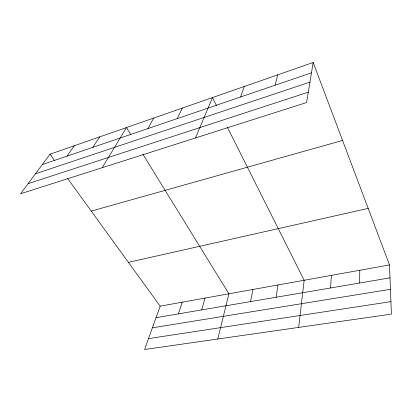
<?xml version="1.0" encoding="UTF-8"?>
<svg xmlns="http://www.w3.org/2000/svg" width="412" height="412" viewBox="0 0 412 412"><rect width="100%" height="100%" fill="white"/><g stroke="black" fill="none" stroke-linecap="round" stroke-linejoin="round"><path stroke-width="0.62" d="M359.599 283.029L359.805 270.262M330.532 287.978L331.387 275.371M298.679 327.411L304.159 280.268L227.47 127.452M276.055 297.248L278.048 284.96M313.172 62.495L306.574 102.547L20.6 193.728L50.012 154.191L313.172 62.495L389.494 264.921L391.4 314.114L144.591 349.505L160.16 306.157L67.604 178.463M250.496 301.599L252.989 289.466M217.793 339.009L228.912 293.797L142.835 154.134M275.041 85.243L277.75 74.835M201.705 309.906L205.083 298.082M178.406 313.872L182.186 302.197M240.629 96.975L244.239 86.515M195.515 137.958L212.479 97.582L216.511 105.621M177.217 118.584L182.341 108.083M147.944 128.565L153.702 118.059M102.253 167.694L126.453 127.555L130.8 134.606M92.88 147.331L99.73 136.866M66.965 156.163L74.278 145.735M42.287 164.579L311.467 72.831M35.432 173.787L309.942 82.106M28.067 183.69L308.279 92.195M91.268 211.109L342.563 140.451M128.405 262.346L368.184 208.405M160.16 306.157L389.494 264.921M156.019 317.683L389.994 277.853M152.378 327.818L390.437 289.317M148.495 338.633L390.916 301.636M50.012 154.191L54.502 160.386"/></g></svg>
